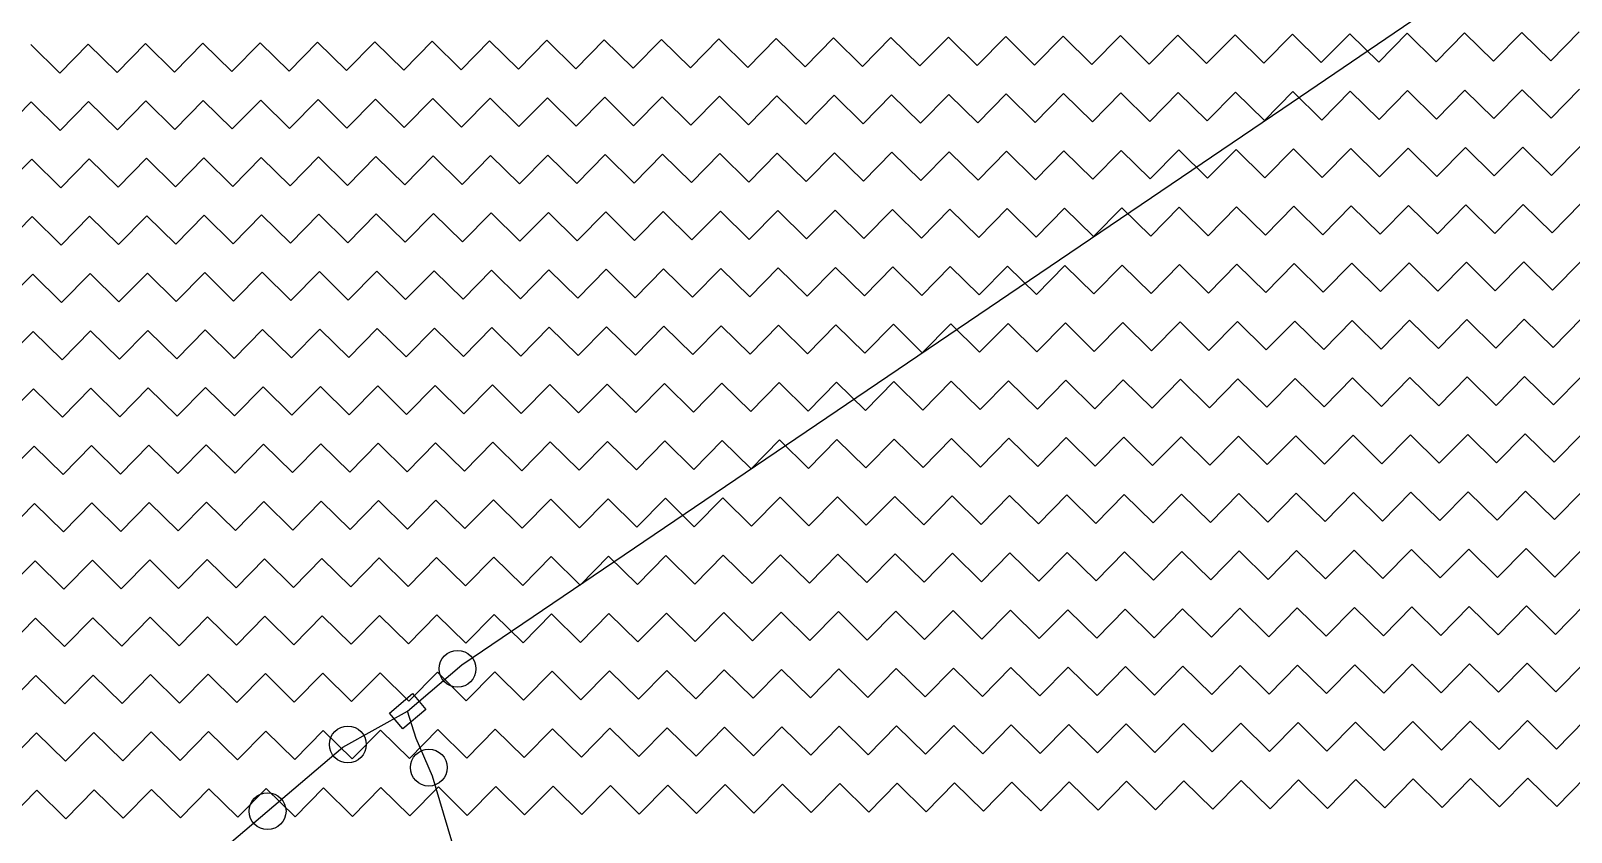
# Model space of a CAD drawing. Header units: metres. Extents: x 342804 to 346854, y 1762918 to 1765966.
# Drawn here: x 345066.6 to 345422, y 1765369.8 to 1765554.7 of the extents above; entities that cross this region are included whole.
import ezdxf

# ---------------------------------------------------------------- set-up
doc = ezdxf.new("R2010")
doc.units = ezdxf.units.M
doc.header["$MEASUREMENT"] = 0
doc.layers.add('POLY_HATCH', color=12, linetype='Continuous')
doc.layers.add('POLY_PARCEL', color=6, linetype='Continuous')

msp = doc.modelspace()

# ---------------------------------------------------------------- linework, layer by layer
msp.add_lwpolyline([(345149.35, 1765397.31), (345154.64, 1765401.81), (345157.75, 1765398.15), (345152.47, 1765393.65)], close=True)
for centre in [(345165.06, 1765407.53), (345139.76, 1765390.07), (345158.43, 1765384.73), (345121.24, 1765374.68)]:
    msp.add_circle(centre, 4.25)
at = {"layer": 'POLY_HATCH', "linetype": 'Continuous'}
for p, q in [((345324.65, 1765547), (345331.21, 1765553.67)), ((345331.21, 1765553.67), (345337.88, 1765547.11)), ((345337.88, 1765547.11), (345344.44, 1765553.78)), ((345344.44, 1765553.78), (345351.11, 1765547.22)), ((345351.11, 1765547.22), (345357.67, 1765553.89)), ((345357.67, 1765553.89), (345364.34, 1765547.33)), ((345364.34, 1765547.33), (345370.9, 1765553.99)), ((345370.9, 1765553.99), (345377.57, 1765547.43)), ((345377.57, 1765547.43), (345384.13, 1765554.1)), ((345384.13, 1765554.1), (345390.8, 1765547.54)), ((345390.8, 1765547.54), (345397.36, 1765554.21)), ((345397.36, 1765554.21), (345404.03, 1765547.65)), ((345404.03, 1765547.65), (345410.59, 1765554.32)), ((345410.59, 1765554.32), (345417.26, 1765547.76)), ((345417.26, 1765547.76), (345423.82, 1765554.43)), ((345066.61, 1765551.5), (345073.28, 1765544.94)), ((345073.28, 1765544.94), (345079.84, 1765551.61)), ((345079.84, 1765551.61), (345086.51, 1765545.05)), ((345086.51, 1765545.05), (345093.07, 1765551.72)), ((345093.07, 1765551.72), (345099.74, 1765545.15)), ((345099.74, 1765545.15), (345106.3, 1765551.82)), ((345106.3, 1765551.82), (345112.97, 1765545.26)), ((345112.97, 1765545.26), (345119.53, 1765551.93)), ((345119.53, 1765551.93), (345126.2, 1765545.37)), ((345126.2, 1765545.37), (345132.76, 1765552.04)), ((345132.76, 1765552.04), (345139.43, 1765545.48)), ((345139.43, 1765545.48), (345145.99, 1765552.15)), ((345145.99, 1765552.15), (345152.66, 1765545.59)), ((345152.66, 1765545.59), (345159.22, 1765552.26)), ((345159.22, 1765552.26), (345165.89, 1765545.7)), ((345165.89, 1765545.7), (345172.45, 1765552.37)), ((345172.45, 1765552.37), (345179.12, 1765545.81)), ((345179.12, 1765545.81), (345185.68, 1765552.48)), ((345185.68, 1765552.48), (345192.35, 1765545.91)), ((345192.35, 1765545.91), (345198.91, 1765552.58)), ((345198.91, 1765552.58), (345205.58, 1765546.02)), ((345205.58, 1765546.02), (345212.14, 1765552.69)), ((345212.14, 1765552.69), (345218.81, 1765546.13)), ((345218.81, 1765546.13), (345225.37, 1765552.8)), ((345225.37, 1765552.8), (345232.04, 1765546.24)), ((345232.04, 1765546.24), (345238.6, 1765552.91)), ((345238.6, 1765552.91), (345245.27, 1765546.35)), ((345245.27, 1765546.35), (345251.83, 1765553.02)), ((345251.83, 1765553.02), (345258.5, 1765546.46)), ((345258.5, 1765546.46), (345265.06, 1765553.13)), ((345265.06, 1765553.13), (345271.73, 1765546.57)), ((345271.73, 1765546.57), (345278.29, 1765553.23)), ((345278.29, 1765553.23), (345284.96, 1765546.67)), ((345284.96, 1765546.67), (345291.52, 1765553.34)), ((345291.52, 1765553.34), (345298.19, 1765546.78)), ((345298.19, 1765546.78), (345304.75, 1765553.45)), ((345304.75, 1765553.45), (345311.42, 1765546.89)), ((345311.42, 1765546.89), (345317.98, 1765553.56)), ((345317.98, 1765553.56), (345324.65, 1765547)), ((345192.46, 1765532.68), (345199.02, 1765539.35)), ((345199.02, 1765539.35), (345205.69, 1765532.79)), ((345205.69, 1765532.79), (345212.25, 1765539.46)), ((345212.25, 1765539.46), (345218.92, 1765532.9)), ((345218.92, 1765532.9), (345225.48, 1765539.57)), ((345225.48, 1765539.57), (345232.15, 1765533.01)), ((345232.15, 1765533.01), (345238.71, 1765539.68)), ((345238.71, 1765539.68), (345245.38, 1765533.12)), ((345245.38, 1765533.12), (345251.94, 1765539.79)), ((345251.94, 1765539.79), (345258.61, 1765533.23)), ((345258.61, 1765533.23), (345265.17, 1765539.9)), ((345265.17, 1765539.9), (345271.84, 1765533.34)), ((345271.84, 1765533.34), (345278.4, 1765540)), ((345278.4, 1765540), (345285.07, 1765533.44)), ((345285.07, 1765533.44), (345291.63, 1765540.11)), ((345291.63, 1765540.11), (345298.3, 1765533.55)), ((345298.3, 1765533.55), (345304.86, 1765540.22)), ((345304.86, 1765540.22), (345311.53, 1765533.66)), ((345311.53, 1765533.66), (345318.09, 1765540.33)), ((345318.09, 1765540.33), (345324.76, 1765533.77)), ((345324.76, 1765533.77), (345331.32, 1765540.44)), ((345331.32, 1765540.44), (345337.99, 1765533.88)), ((345337.99, 1765533.88), (345344.55, 1765540.55)), ((345344.55, 1765540.55), (345351.22, 1765533.99)), ((345351.22, 1765533.99), (345357.78, 1765540.66)), ((345357.78, 1765540.66), (345364.45, 1765534.1)), ((345364.45, 1765534.1), (345371.01, 1765540.76)), ((345371.01, 1765540.76), (345377.68, 1765534.2)), ((345377.68, 1765534.2), (345384.24, 1765540.87)), ((345384.24, 1765540.87), (345390.91, 1765534.31)), ((345390.91, 1765534.31), (345397.47, 1765540.98)), ((345397.47, 1765540.98), (345404.14, 1765534.42)), ((345404.14, 1765534.42), (345410.7, 1765541.09)), ((345410.7, 1765541.09), (345417.37, 1765534.53)), ((345417.37, 1765534.53), (345423.93, 1765541.2)), ((345060.16, 1765531.6), (345066.72, 1765538.27)), ((345066.72, 1765538.27), (345073.39, 1765531.71)), ((345073.39, 1765531.71), (345079.95, 1765538.38)), ((345079.95, 1765538.38), (345086.62, 1765531.82)), ((345086.62, 1765531.82), (345093.18, 1765538.49)), ((345093.18, 1765538.49), (345099.85, 1765531.92)), ((345099.85, 1765531.92), (345106.41, 1765538.59)), ((345106.41, 1765538.59), (345113.08, 1765532.03)), ((345113.08, 1765532.03), (345119.64, 1765538.7)), ((345119.64, 1765538.7), (345126.31, 1765532.14)), ((345126.31, 1765532.14), (345132.87, 1765538.81)), ((345132.87, 1765538.81), (345139.54, 1765532.25)), ((345139.54, 1765532.25), (345146.1, 1765538.92)), ((345146.1, 1765538.92), (345152.77, 1765532.36)), ((345152.77, 1765532.36), (345159.33, 1765539.03)), ((345159.33, 1765539.03), (345166, 1765532.47)), ((345166, 1765532.47), (345172.56, 1765539.14)), ((345172.56, 1765539.14), (345179.23, 1765532.58)), ((345179.23, 1765532.58), (345185.79, 1765539.25)), ((345185.79, 1765539.25), (345192.46, 1765532.68)), ((345073.5, 1765518.48), (345080.06, 1765525.15)), ((345080.06, 1765525.15), (345086.73, 1765518.59)), ((345086.73, 1765518.59), (345093.29, 1765525.26)), ((345093.29, 1765525.26), (345099.96, 1765518.69)), ((345099.96, 1765518.69), (345106.52, 1765525.36)), ((345106.52, 1765525.36), (345113.19, 1765518.8)), ((345113.19, 1765518.8), (345119.75, 1765525.47)), ((345119.75, 1765525.47), (345126.42, 1765518.91)), ((345126.42, 1765518.91), (345132.98, 1765525.58)), ((345132.98, 1765525.58), (345139.65, 1765519.02)), ((345139.65, 1765519.02), (345146.21, 1765525.69)), ((345146.21, 1765525.69), (345152.88, 1765519.13)), ((345152.88, 1765519.13), (345159.44, 1765525.8)), ((345159.44, 1765525.8), (345166.11, 1765519.24)), ((345166.11, 1765519.24), (345172.67, 1765525.91)), ((345172.67, 1765525.91), (345179.34, 1765519.35)), ((345179.34, 1765519.35), (345185.9, 1765526.01)), ((345185.9, 1765526.01), (345192.57, 1765519.45)), ((345192.57, 1765519.45), (345199.13, 1765526.12)), ((345199.13, 1765526.12), (345205.8, 1765519.56)), ((345205.8, 1765519.56), (345212.36, 1765526.23)), ((345212.36, 1765526.23), (345219.03, 1765519.67)), ((345219.03, 1765519.67), (345225.59, 1765526.34)), ((345225.59, 1765526.34), (345232.26, 1765519.78)), ((345232.26, 1765519.78), (345238.82, 1765526.45)), ((345238.82, 1765526.45), (345245.49, 1765519.89)), ((345245.49, 1765519.89), (345252.05, 1765526.56)), ((345252.05, 1765526.56), (345258.72, 1765520)), ((345258.72, 1765520), (345265.28, 1765526.67)), ((345265.28, 1765526.67), (345271.95, 1765520.11)), ((345271.95, 1765520.11), (345278.51, 1765526.77)), ((345278.51, 1765526.77), (345285.18, 1765520.21)), ((345285.18, 1765520.21), (345291.74, 1765526.88)), ((345291.74, 1765526.88), (345298.41, 1765520.32)), ((345298.41, 1765520.32), (345304.97, 1765526.99)), ((345304.97, 1765526.99), (345311.64, 1765520.43)), ((345311.64, 1765520.43), (345318.2, 1765527.1)), ((345318.2, 1765527.1), (345324.87, 1765520.54)), ((345324.87, 1765520.54), (345331.43, 1765527.21)), ((345331.43, 1765527.21), (345338.1, 1765520.65)), ((345338.1, 1765520.65), (345344.66, 1765527.32)), ((345344.66, 1765527.32), (345351.33, 1765520.76)), ((345351.33, 1765520.76), (345357.89, 1765527.43)), ((345357.89, 1765527.43), (345364.56, 1765520.87)), ((345364.56, 1765520.87), (345371.12, 1765527.53)), ((345371.12, 1765527.53), (345377.79, 1765520.97)), ((345377.79, 1765520.97), (345384.35, 1765527.64)), ((345384.35, 1765527.64), (345391.02, 1765521.08)), ((345391.02, 1765521.08), (345397.58, 1765527.75)), ((345397.58, 1765527.75), (345404.25, 1765521.19)), ((345404.25, 1765521.19), (345410.81, 1765527.86)), ((345410.81, 1765527.86), (345417.48, 1765521.3)), ((345417.48, 1765521.3), (345424.04, 1765527.97)), ((345060.27, 1765518.37), (345066.83, 1765525.04)), ((345066.83, 1765525.04), (345073.5, 1765518.48)), ((345391.13, 1765507.85), (345397.69, 1765514.52)), ((345397.69, 1765514.52), (345404.36, 1765507.96)), ((345404.36, 1765507.96), (345410.92, 1765514.63)), ((345410.92, 1765514.63), (345417.59, 1765508.07)), ((345417.59, 1765508.07), (345424.15, 1765514.74)), ((345060.38, 1765505.14), (345066.94, 1765511.81)), ((345066.94, 1765511.81), (345073.61, 1765505.25)), ((345073.61, 1765505.25), (345080.17, 1765511.92)), ((345080.17, 1765511.92), (345086.84, 1765505.36)), ((345086.84, 1765505.36), (345093.4, 1765512.03)), ((345093.4, 1765512.03), (345100.07, 1765505.46)), ((345100.07, 1765505.46), (345106.63, 1765512.13)), ((345106.63, 1765512.13), (345113.3, 1765505.57)), ((345113.3, 1765505.57), (345119.86, 1765512.24)), ((345119.86, 1765512.24), (345126.53, 1765505.68)), ((345126.53, 1765505.68), (345133.09, 1765512.35)), ((345133.09, 1765512.35), (345139.76, 1765505.79)), ((345139.76, 1765505.79), (345146.32, 1765512.46)), ((345146.32, 1765512.46), (345152.99, 1765505.9)), ((345152.99, 1765505.9), (345159.55, 1765512.57)), ((345159.55, 1765512.57), (345166.22, 1765506.01)), ((345166.22, 1765506.01), (345172.78, 1765512.68)), ((345172.78, 1765512.68), (345179.45, 1765506.12)), ((345179.45, 1765506.12), (345186.01, 1765512.78)), ((345186.01, 1765512.78), (345192.68, 1765506.22)), ((345192.68, 1765506.22), (345199.24, 1765512.89)), ((345199.24, 1765512.89), (345205.91, 1765506.33)), ((345205.91, 1765506.33), (345212.47, 1765513)), ((345212.47, 1765513), (345219.14, 1765506.44)), ((345219.14, 1765506.44), (345225.7, 1765513.11)), ((345225.7, 1765513.11), (345232.37, 1765506.55)), ((345232.37, 1765506.55), (345238.93, 1765513.22)), ((345238.93, 1765513.22), (345245.6, 1765506.66)), ((345245.6, 1765506.66), (345252.16, 1765513.33)), ((345252.16, 1765513.33), (345258.83, 1765506.77)), ((345258.83, 1765506.77), (345265.39, 1765513.44)), ((345265.39, 1765513.44), (345272.06, 1765506.88)), ((345272.06, 1765506.88), (345278.62, 1765513.54)), ((345278.62, 1765513.54), (345285.29, 1765506.98)), ((345285.29, 1765506.98), (345291.85, 1765513.65)), ((345291.85, 1765513.65), (345298.52, 1765507.09)), ((345298.52, 1765507.09), (345305.08, 1765513.76)), ((345305.08, 1765513.76), (345311.75, 1765507.2)), ((345311.75, 1765507.2), (345318.31, 1765513.87)), ((345318.31, 1765513.87), (345324.98, 1765507.31)), ((345324.98, 1765507.31), (345331.54, 1765513.98)), ((345331.54, 1765513.98), (345338.21, 1765507.42)), ((345338.21, 1765507.42), (345344.77, 1765514.09)), ((345344.77, 1765514.09), (345351.44, 1765507.53)), ((345351.44, 1765507.53), (345358, 1765514.2)), ((345358, 1765514.2), (345364.67, 1765507.64)), ((345364.67, 1765507.64), (345371.23, 1765514.3)), ((345371.23, 1765514.3), (345377.9, 1765507.74)), ((345377.9, 1765507.74), (345384.46, 1765514.41)), ((345384.46, 1765514.41), (345391.13, 1765507.85)), ((345272.16, 1765493.65), (345278.73, 1765500.31)), ((345278.73, 1765500.31), (345285.39, 1765493.75)), ((345285.39, 1765493.75), (345291.96, 1765500.42)), ((345291.96, 1765500.42), (345298.63, 1765493.86)), ((345298.63, 1765493.86), (345305.19, 1765500.53)), ((345305.19, 1765500.53), (345311.86, 1765493.97)), ((345311.86, 1765493.97), (345318.42, 1765500.64)), ((345318.42, 1765500.64), (345325.09, 1765494.08)), ((345325.09, 1765494.08), (345331.65, 1765500.75)), ((345331.65, 1765500.75), (345338.32, 1765494.19)), ((345338.32, 1765494.19), (345344.88, 1765500.86)), ((345344.88, 1765500.86), (345351.55, 1765494.3)), ((345351.55, 1765494.3), (345358.11, 1765500.97)), ((345358.11, 1765500.97), (345364.78, 1765494.41)), ((345364.78, 1765494.41), (345371.34, 1765501.07)), ((345371.34, 1765501.07), (345378.01, 1765494.51)), ((345378.01, 1765494.51), (345384.57, 1765501.18)), ((345384.57, 1765501.18), (345391.24, 1765494.62)), ((345391.24, 1765494.62), (345397.8, 1765501.29)), ((345397.8, 1765501.29), (345404.47, 1765494.73)), ((345404.47, 1765494.73), (345411.03, 1765501.4)), ((345411.03, 1765501.4), (345417.7, 1765494.84)), ((345417.7, 1765494.84), (345424.26, 1765501.51)), ((345060.48, 1765491.91), (345067.04, 1765498.58)), ((345067.04, 1765498.58), (345073.71, 1765492.02)), ((345073.71, 1765492.02), (345080.27, 1765498.69)), ((345080.27, 1765498.69), (345086.94, 1765492.13)), ((345086.94, 1765492.13), (345093.5, 1765498.8)), ((345093.5, 1765498.8), (345100.17, 1765492.23)), ((345100.17, 1765492.23), (345106.73, 1765498.9)), ((345106.73, 1765498.9), (345113.4, 1765492.34)), ((345113.4, 1765492.34), (345119.96, 1765499.01)), ((345119.96, 1765499.01), (345126.63, 1765492.45)), ((345126.63, 1765492.45), (345133.19, 1765499.12)), ((345133.19, 1765499.12), (345139.86, 1765492.56)), ((345139.86, 1765492.56), (345146.42, 1765499.23)), ((345146.42, 1765499.23), (345153.09, 1765492.67)), ((345153.09, 1765492.67), (345159.66, 1765499.34)), ((345159.66, 1765499.34), (345166.32, 1765492.78)), ((345166.32, 1765492.78), (345172.89, 1765499.45)), ((345172.89, 1765499.45), (345179.55, 1765492.89)), ((345179.55, 1765492.89), (345186.12, 1765499.55)), ((345186.12, 1765499.55), (345192.78, 1765492.99)), ((345192.78, 1765492.99), (345199.35, 1765499.66)), ((345199.35, 1765499.66), (345206.01, 1765493.1)), ((345206.01, 1765493.1), (345212.58, 1765499.77)), ((345212.58, 1765499.77), (345219.24, 1765493.21)), ((345219.24, 1765493.21), (345225.81, 1765499.88)), ((345225.81, 1765499.88), (345232.47, 1765493.32)), ((345232.47, 1765493.32), (345239.04, 1765499.99)), ((345239.04, 1765499.99), (345245.7, 1765493.43)), ((345245.7, 1765493.43), (345252.27, 1765500.1)), ((345252.27, 1765500.1), (345258.93, 1765493.54)), ((345258.93, 1765493.54), (345265.5, 1765500.21)), ((345265.5, 1765500.21), (345272.16, 1765493.65)), ((345153.2, 1765479.44), (345159.76, 1765486.11)), ((345159.76, 1765486.11), (345166.43, 1765479.55)), ((345166.43, 1765479.55), (345172.99, 1765486.22)), ((345172.99, 1765486.22), (345179.66, 1765479.66)), ((345179.66, 1765479.66), (345186.22, 1765486.32)), ((345186.22, 1765486.32), (345192.89, 1765479.76)), ((345192.89, 1765479.76), (345199.45, 1765486.43)), ((345199.45, 1765486.43), (345206.12, 1765479.87)), ((345206.12, 1765479.87), (345212.68, 1765486.54)), ((345212.68, 1765486.54), (345219.35, 1765479.98)), ((345219.35, 1765479.98), (345225.91, 1765486.65)), ((345225.91, 1765486.65), (345232.58, 1765480.09)), ((345232.58, 1765480.09), (345239.14, 1765486.76)), ((345239.14, 1765486.76), (345245.81, 1765480.2)), ((345245.81, 1765480.2), (345252.37, 1765486.87)), ((345252.37, 1765486.87), (345259.04, 1765480.31)), ((345259.04, 1765480.31), (345265.6, 1765486.98)), ((345265.6, 1765486.98), (345272.27, 1765480.42)), ((345272.27, 1765480.42), (345278.83, 1765487.08)), ((345278.83, 1765487.08), (345285.5, 1765480.52)), ((345285.5, 1765480.52), (345292.06, 1765487.19)), ((345292.06, 1765487.19), (345298.73, 1765480.63)), ((345298.73, 1765480.63), (345305.29, 1765487.3)), ((345305.29, 1765487.3), (345311.96, 1765480.74)), ((345311.96, 1765480.74), (345318.52, 1765487.41)), ((345318.52, 1765487.41), (345325.19, 1765480.85)), ((345325.19, 1765480.85), (345331.75, 1765487.52)), ((345331.75, 1765487.52), (345338.42, 1765480.96)), ((345338.42, 1765480.96), (345344.98, 1765487.63)), ((345344.98, 1765487.63), (345351.65, 1765481.07)), ((345351.65, 1765481.07), (345358.21, 1765487.74)), ((345358.21, 1765487.74), (345364.88, 1765481.17)), ((345364.88, 1765481.17), (345371.44, 1765487.84)), ((345371.44, 1765487.84), (345378.11, 1765481.28)), ((345378.11, 1765481.28), (345384.67, 1765487.95)), ((345384.67, 1765487.95), (345391.34, 1765481.39)), ((345391.34, 1765481.39), (345397.9, 1765488.06)), ((345397.9, 1765488.06), (345404.57, 1765481.5)), ((345404.57, 1765481.5), (345411.13, 1765488.17)), ((345411.13, 1765488.17), (345417.8, 1765481.61)), ((345417.8, 1765481.61), (345424.36, 1765488.28)), ((345060.59, 1765478.68), (345067.15, 1765485.35)), ((345067.15, 1765485.35), (345073.82, 1765478.79)), ((345073.82, 1765478.79), (345080.38, 1765485.46)), ((345080.38, 1765485.46), (345087.05, 1765478.9)), ((345087.05, 1765478.9), (345093.61, 1765485.57)), ((345093.61, 1765485.57), (345100.28, 1765479)), ((345100.28, 1765479), (345106.84, 1765485.67)), ((345106.84, 1765485.67), (345113.51, 1765479.11)), ((345113.51, 1765479.11), (345120.07, 1765485.78)), ((345120.07, 1765485.78), (345126.74, 1765479.22)), ((345126.74, 1765479.22), (345133.3, 1765485.89)), ((345133.3, 1765485.89), (345139.97, 1765479.33)), ((345139.97, 1765479.33), (345146.53, 1765486)), ((345146.53, 1765486), (345153.2, 1765479.44)), ((345060.7, 1765465.45), (345067.26, 1765472.12)), ((345067.26, 1765472.12), (345073.93, 1765465.56)), ((345073.93, 1765465.56), (345080.49, 1765472.23)), ((345080.49, 1765472.23), (345087.16, 1765465.67)), ((345087.16, 1765465.67), (345093.72, 1765472.33)), ((345093.72, 1765472.33), (345100.39, 1765465.77)), ((345100.39, 1765465.77), (345106.95, 1765472.44)), ((345106.95, 1765472.44), (345113.62, 1765465.88)), ((345113.62, 1765465.88), (345120.18, 1765472.55)), ((345120.18, 1765472.55), (345126.85, 1765465.99)), ((345126.85, 1765465.99), (345133.41, 1765472.66)), ((345133.41, 1765472.66), (345140.08, 1765466.1)), ((345140.08, 1765466.1), (345146.64, 1765472.77)), ((345146.64, 1765472.77), (345153.31, 1765466.21)), ((345153.31, 1765466.21), (345159.87, 1765472.88)), ((345159.87, 1765472.88), (345166.54, 1765466.32)), ((345166.54, 1765466.32), (345173.1, 1765472.99)), ((345173.1, 1765472.99), (345179.77, 1765466.43)), ((345179.77, 1765466.43), (345186.33, 1765473.09)), ((345186.33, 1765473.09), (345193, 1765466.53)), ((345193, 1765466.53), (345199.56, 1765473.2)), ((345199.56, 1765473.2), (345206.23, 1765466.64)), ((345206.23, 1765466.64), (345212.79, 1765473.31)), ((345212.79, 1765473.31), (345219.46, 1765466.75)), ((345219.46, 1765466.75), (345226.02, 1765473.42)), ((345226.02, 1765473.42), (345232.69, 1765466.86)), ((345232.69, 1765466.86), (345239.25, 1765473.53)), ((345239.25, 1765473.53), (345245.92, 1765466.97)), ((345245.92, 1765466.97), (345252.48, 1765473.64)), ((345252.48, 1765473.64), (345259.15, 1765467.08)), ((345259.15, 1765467.08), (345265.71, 1765473.75)), ((345265.71, 1765473.75), (345272.38, 1765467.19)), ((345272.38, 1765467.19), (345278.94, 1765473.85)), ((345278.94, 1765473.85), (345285.61, 1765467.29)), ((345285.61, 1765467.29), (345292.17, 1765473.96)), ((345292.17, 1765473.96), (345298.84, 1765467.4)), ((345298.84, 1765467.4), (345305.4, 1765474.07)), ((345305.4, 1765474.07), (345312.07, 1765467.51)), ((345312.07, 1765467.51), (345318.63, 1765474.18)), ((345318.63, 1765474.18), (345325.3, 1765467.62)), ((345325.3, 1765467.62), (345331.86, 1765474.29)), ((345331.86, 1765474.29), (345338.53, 1765467.73)), ((345338.53, 1765467.73), (345345.09, 1765474.4)), ((345345.09, 1765474.4), (345351.76, 1765467.84)), ((345351.76, 1765467.84), (345358.32, 1765474.51)), ((345358.32, 1765474.51), (345364.99, 1765467.94)), ((345364.99, 1765467.94), (345371.55, 1765474.61)), ((345371.55, 1765474.61), (345378.22, 1765468.05)), ((345378.22, 1765468.05), (345384.78, 1765474.72)), ((345384.78, 1765474.72), (345391.45, 1765468.16)), ((345391.45, 1765468.16), (345398.01, 1765474.83)), ((345398.01, 1765474.83), (345404.68, 1765468.27)), ((345404.68, 1765468.27), (345411.24, 1765474.94)), ((345411.24, 1765474.94), (345417.91, 1765468.38)), ((345417.91, 1765468.38), (345424.47, 1765475.05)), ((345338.64, 1765454.5), (345345.2, 1765461.17)), ((345345.2, 1765461.17), (345351.87, 1765454.61)), ((345351.87, 1765454.61), (345358.43, 1765461.28)), ((345358.43, 1765461.28), (345365.1, 1765454.71)), ((345365.1, 1765454.71), (345371.66, 1765461.38)), ((345371.66, 1765461.38), (345378.33, 1765454.82)), ((345378.33, 1765454.82), (345384.89, 1765461.49)), ((345384.89, 1765461.49), (345391.56, 1765454.93)), ((345391.56, 1765454.93), (345398.12, 1765461.6)), ((345398.12, 1765461.6), (345404.79, 1765455.04)), ((345404.79, 1765455.04), (345411.35, 1765461.71)), ((345411.35, 1765461.71), (345418.02, 1765455.15)), ((345418.02, 1765455.15), (345424.58, 1765461.82)), ((345060.81, 1765452.22), (345067.37, 1765458.89)), ((345067.37, 1765458.89), (345074.04, 1765452.33)), ((345074.04, 1765452.33), (345080.6, 1765459)), ((345080.6, 1765459), (345087.27, 1765452.44)), ((345087.27, 1765452.44), (345093.83, 1765459.1)), ((345093.83, 1765459.1), (345100.5, 1765452.54)), ((345100.5, 1765452.54), (345107.06, 1765459.21)), ((345107.06, 1765459.21), (345113.73, 1765452.65)), ((345113.73, 1765452.65), (345120.29, 1765459.32)), ((345120.29, 1765459.32), (345126.96, 1765452.76)), ((345126.96, 1765452.76), (345133.52, 1765459.43)), ((345133.52, 1765459.43), (345140.19, 1765452.87)), ((345140.19, 1765452.87), (345146.75, 1765459.54)), ((345146.75, 1765459.54), (345153.42, 1765452.98)), ((345153.42, 1765452.98), (345159.98, 1765459.65)), ((345159.98, 1765459.65), (345166.65, 1765453.09)), ((345166.65, 1765453.09), (345173.21, 1765459.76)), ((345173.21, 1765459.76), (345179.88, 1765453.2)), ((345179.88, 1765453.2), (345186.44, 1765459.86)), ((345186.44, 1765459.86), (345193.11, 1765453.3)), ((345193.11, 1765453.3), (345199.67, 1765459.97)), ((345199.67, 1765459.97), (345206.34, 1765453.41)), ((345206.34, 1765453.41), (345212.9, 1765460.08)), ((345212.9, 1765460.08), (345219.57, 1765453.52)), ((345219.57, 1765453.52), (345226.13, 1765460.19)), ((345226.13, 1765460.19), (345232.8, 1765453.63)), ((345232.8, 1765453.63), (345239.36, 1765460.3)), ((345239.36, 1765460.3), (345246.03, 1765453.74)), ((345246.03, 1765453.74), (345252.59, 1765460.41)), ((345252.59, 1765460.41), (345259.26, 1765453.85)), ((345259.26, 1765453.85), (345265.82, 1765460.52)), ((345265.82, 1765460.52), (345272.49, 1765453.96)), ((345272.49, 1765453.96), (345279.05, 1765460.62)), ((345279.05, 1765460.62), (345285.72, 1765454.06)), ((345285.72, 1765454.06), (345292.28, 1765460.73)), ((345292.28, 1765460.73), (345298.95, 1765454.17)), ((345298.95, 1765454.17), (345305.51, 1765460.84)), ((345305.51, 1765460.84), (345312.18, 1765454.28)), ((345312.18, 1765454.28), (345318.74, 1765460.95)), ((345318.74, 1765460.95), (345325.41, 1765454.39)), ((345325.41, 1765454.39), (345331.97, 1765461.06)), ((345331.97, 1765461.06), (345338.64, 1765454.5)), ((345219.68, 1765440.29), (345226.24, 1765446.96)), ((345226.24, 1765446.96), (345232.91, 1765440.4)), ((345232.91, 1765440.4), (345239.47, 1765447.07)), ((345239.47, 1765447.07), (345246.14, 1765440.51)), ((345246.14, 1765440.51), (345252.7, 1765447.18)), ((345252.7, 1765447.18), (345259.37, 1765440.62)), ((345259.37, 1765440.62), (345265.93, 1765447.29)), ((345265.93, 1765447.29), (345272.6, 1765440.73)), ((345272.6, 1765440.73), (345279.16, 1765447.39)), ((345279.16, 1765447.39), (345285.83, 1765440.83)), ((345285.83, 1765440.83), (345292.39, 1765447.5)), ((345292.39, 1765447.5), (345299.06, 1765440.94)), ((345299.06, 1765440.94), (345305.62, 1765447.61)), ((345305.62, 1765447.61), (345312.29, 1765441.05)), ((345312.29, 1765441.05), (345318.85, 1765447.72)), ((345318.85, 1765447.72), (345325.52, 1765441.16)), ((345325.52, 1765441.16), (345332.08, 1765447.83)), ((345332.08, 1765447.83), (345338.75, 1765441.27)), ((345338.75, 1765441.27), (345345.31, 1765447.94)), ((345345.31, 1765447.94), (345351.98, 1765441.38)), ((345351.98, 1765441.38), (345358.54, 1765448.05)), ((345358.54, 1765448.05), (345365.21, 1765441.48)), ((345365.21, 1765441.48), (345371.77, 1765448.15)), ((345371.77, 1765448.15), (345378.44, 1765441.59)), ((345378.44, 1765441.59), (345385, 1765448.26)), ((345385, 1765448.26), (345391.67, 1765441.7)), ((345391.67, 1765441.7), (345398.23, 1765448.37)), ((345398.23, 1765448.37), (345404.9, 1765441.81)), ((345404.9, 1765441.81), (345411.46, 1765448.48)), ((345411.46, 1765448.48), (345418.13, 1765441.92)), ((345418.13, 1765441.92), (345424.69, 1765448.59)), ((345060.92, 1765438.99), (345067.48, 1765445.66)), ((345067.48, 1765445.66), (345074.15, 1765439.1)), ((345074.15, 1765439.1), (345080.71, 1765445.77)), ((345080.71, 1765445.77), (345087.38, 1765439.21)), ((345087.38, 1765439.21), (345093.94, 1765445.87)), ((345093.94, 1765445.87), (345100.61, 1765439.31)), ((345100.61, 1765439.31), (345107.17, 1765445.98)), ((345107.17, 1765445.98), (345113.84, 1765439.42)), ((345113.84, 1765439.42), (345120.4, 1765446.09)), ((345120.4, 1765446.09), (345127.07, 1765439.53)), ((345127.07, 1765439.53), (345133.63, 1765446.2)), ((345133.63, 1765446.2), (345140.3, 1765439.64)), ((345140.3, 1765439.64), (345146.86, 1765446.31)), ((345146.86, 1765446.31), (345153.53, 1765439.75)), ((345153.53, 1765439.75), (345160.09, 1765446.42)), ((345160.09, 1765446.42), (345166.76, 1765439.86)), ((345166.76, 1765439.86), (345173.32, 1765446.53)), ((345173.32, 1765446.53), (345179.99, 1765439.97)), ((345179.99, 1765439.97), (345186.55, 1765446.63)), ((345186.55, 1765446.63), (345193.22, 1765440.07)), ((345193.22, 1765440.07), (345199.78, 1765446.74)), ((345199.78, 1765446.74), (345206.45, 1765440.18)), ((345206.45, 1765440.18), (345213.01, 1765446.85)), ((345213.01, 1765446.85), (345219.68, 1765440.29)), ((345100.72, 1765426.08), (345107.28, 1765432.75)), ((345107.28, 1765432.75), (345113.95, 1765426.19)), ((345113.95, 1765426.19), (345120.51, 1765432.86)), ((345120.51, 1765432.86), (345127.18, 1765426.3)), ((345127.18, 1765426.3), (345133.74, 1765432.97)), ((345133.74, 1765432.97), (345140.41, 1765426.41)), ((345140.41, 1765426.41), (345146.97, 1765433.08)), ((345146.97, 1765433.08), (345153.64, 1765426.52)), ((345153.64, 1765426.52), (345160.2, 1765433.19)), ((345160.2, 1765433.19), (345166.87, 1765426.63)), ((345166.87, 1765426.63), (345173.43, 1765433.3)), ((345173.43, 1765433.3), (345180.1, 1765426.74)), ((345180.1, 1765426.74), (345186.66, 1765433.4)), ((345186.66, 1765433.4), (345193.33, 1765426.84)), ((345193.33, 1765426.84), (345199.89, 1765433.51)), ((345199.89, 1765433.51), (345206.56, 1765426.95)), ((345206.56, 1765426.95), (345213.12, 1765433.62)), ((345213.12, 1765433.62), (345219.79, 1765427.06)), ((345219.79, 1765427.06), (345226.35, 1765433.73)), ((345226.35, 1765433.73), (345233.02, 1765427.17)), ((345233.02, 1765427.17), (345239.58, 1765433.84)), ((345239.58, 1765433.84), (345246.25, 1765427.28)), ((345246.25, 1765427.28), (345252.81, 1765433.95)), ((345252.81, 1765433.95), (345259.48, 1765427.39)), ((345259.48, 1765427.39), (345266.04, 1765434.06)), ((345266.04, 1765434.06), (345272.71, 1765427.49)), ((345272.71, 1765427.49), (345279.27, 1765434.16)), ((345279.27, 1765434.16), (345285.94, 1765427.6)), ((345285.94, 1765427.6), (345292.5, 1765434.27)), ((345292.5, 1765434.27), (345299.17, 1765427.71)), ((345299.17, 1765427.71), (345305.73, 1765434.38)), ((345305.73, 1765434.38), (345312.4, 1765427.82)), ((345312.4, 1765427.82), (345318.96, 1765434.49)), ((345318.96, 1765434.49), (345325.63, 1765427.93)), ((345325.63, 1765427.93), (345332.19, 1765434.6)), ((345332.19, 1765434.6), (345338.86, 1765428.04)), ((345338.86, 1765428.04), (345345.42, 1765434.71)), ((345345.42, 1765434.71), (345352.09, 1765428.15)), ((345352.09, 1765428.15), (345358.65, 1765434.82)), ((345358.65, 1765434.82), (345365.32, 1765428.25)), ((345365.32, 1765428.25), (345371.88, 1765434.92)), ((345371.88, 1765434.92), (345378.55, 1765428.36)), ((345378.55, 1765428.36), (345385.11, 1765435.03)), ((345385.11, 1765435.03), (345391.78, 1765428.47)), ((345391.78, 1765428.47), (345398.34, 1765435.14)), ((345398.34, 1765435.14), (345405.01, 1765428.58)), ((345405.01, 1765428.58), (345411.57, 1765435.25)), ((345411.57, 1765435.25), (345418.24, 1765428.69)), ((345418.24, 1765428.69), (345424.8, 1765435.36)), ((345061.03, 1765425.76), (345067.59, 1765432.43)), ((345067.59, 1765432.43), (345074.26, 1765425.87)), ((345074.26, 1765425.87), (345080.82, 1765432.54)), ((345080.82, 1765432.54), (345087.49, 1765425.98)), ((345087.49, 1765425.98), (345094.05, 1765432.64)), ((345094.05, 1765432.64), (345100.72, 1765426.08)), ((345418.35, 1765415.46), (345424.91, 1765422.13)), ((345061.13, 1765412.53), (345067.7, 1765419.2)), ((345067.7, 1765419.2), (345074.37, 1765412.64)), ((345074.37, 1765412.64), (345080.93, 1765419.31)), ((345080.93, 1765419.31), (345087.6, 1765412.75)), ((345087.6, 1765412.75), (345094.16, 1765419.41)), ((345094.16, 1765419.41), (345100.83, 1765412.85)), ((345100.83, 1765412.85), (345107.39, 1765419.52)), ((345107.39, 1765419.52), (345114.06, 1765412.96)), ((345114.06, 1765412.96), (345120.62, 1765419.63)), ((345120.62, 1765419.63), (345127.29, 1765413.07)), ((345127.29, 1765413.07), (345133.85, 1765419.74)), ((345133.85, 1765419.74), (345140.52, 1765413.18)), ((345140.52, 1765413.18), (345147.08, 1765419.85)), ((345147.08, 1765419.85), (345153.75, 1765413.29)), ((345153.75, 1765413.29), (345160.31, 1765419.96)), ((345160.31, 1765419.96), (345166.98, 1765413.4)), ((345166.98, 1765413.4), (345173.54, 1765420.07)), ((345173.54, 1765420.07), (345180.21, 1765413.51)), ((345180.21, 1765413.51), (345186.77, 1765420.17)), ((345186.77, 1765420.17), (345193.44, 1765413.61)), ((345193.44, 1765413.61), (345200, 1765420.28)), ((345200, 1765420.28), (345206.67, 1765413.72)), ((345206.67, 1765413.72), (345213.23, 1765420.39)), ((345213.23, 1765420.39), (345219.9, 1765413.83)), ((345219.9, 1765413.83), (345226.46, 1765420.5)), ((345226.46, 1765420.5), (345233.13, 1765413.94)), ((345233.13, 1765413.94), (345239.69, 1765420.61)), ((345239.69, 1765420.61), (345246.36, 1765414.05)), ((345246.36, 1765414.05), (345252.92, 1765420.72)), ((345252.92, 1765420.72), (345259.59, 1765414.16)), ((345259.59, 1765414.16), (345266.15, 1765420.83)), ((345266.15, 1765420.83), (345272.82, 1765414.26)), ((345272.82, 1765414.26), (345279.38, 1765420.93)), ((345279.38, 1765420.93), (345286.05, 1765414.37)), ((345286.05, 1765414.37), (345292.61, 1765421.04)), ((345292.61, 1765421.04), (345299.28, 1765414.48)), ((345299.28, 1765414.48), (345305.84, 1765421.15)), ((345305.84, 1765421.15), (345312.51, 1765414.59)), ((345312.51, 1765414.59), (345319.07, 1765421.26)), ((345319.07, 1765421.26), (345325.74, 1765414.7)), ((345325.74, 1765414.7), (345332.3, 1765421.37)), ((345332.3, 1765421.37), (345338.97, 1765414.81)), ((345338.97, 1765414.81), (345345.53, 1765421.48)), ((345345.53, 1765421.48), (345352.2, 1765414.92)), ((345352.2, 1765414.92), (345358.76, 1765421.59)), ((345358.76, 1765421.59), (345365.43, 1765415.02)), ((345365.43, 1765415.02), (345371.99, 1765421.69)), ((345371.99, 1765421.69), (345378.66, 1765415.13)), ((345378.66, 1765415.13), (345385.22, 1765421.8)), ((345385.22, 1765421.8), (345391.89, 1765415.24)), ((345391.89, 1765415.24), (345398.45, 1765421.91)), ((345398.45, 1765421.91), (345405.12, 1765415.35)), ((345405.12, 1765415.35), (345411.68, 1765422.02)), ((345411.68, 1765422.02), (345418.35, 1765415.46)), ((345299.38, 1765401.25), (345305.95, 1765407.92)), ((345305.95, 1765407.92), (345312.61, 1765401.36)), ((345312.61, 1765401.36), (345319.18, 1765408.03)), ((345319.18, 1765408.03), (345325.84, 1765401.47)), ((345325.84, 1765401.47), (345332.41, 1765408.14)), ((345332.41, 1765408.14), (345339.07, 1765401.58)), ((345339.07, 1765401.58), (345345.64, 1765408.25)), ((345345.64, 1765408.25), (345352.31, 1765401.69)), ((345352.31, 1765401.69), (345358.87, 1765408.36)), ((345358.87, 1765408.36), (345365.54, 1765401.79)), ((345365.54, 1765401.79), (345372.1, 1765408.46)), ((345372.1, 1765408.46), (345378.77, 1765401.9)), ((345378.77, 1765401.9), (345385.33, 1765408.57)), ((345385.33, 1765408.57), (345392, 1765402.01)), ((345392, 1765402.01), (345398.56, 1765408.68)), ((345398.56, 1765408.68), (345405.23, 1765402.12)), ((345405.23, 1765402.12), (345411.79, 1765408.79)), ((345411.79, 1765408.79), (345418.46, 1765402.23)), ((345418.46, 1765402.23), (345425.02, 1765408.9)), ((345061.24, 1765399.3), (345067.8, 1765405.97)), ((345067.8, 1765405.97), (345074.47, 1765399.41)), ((345074.47, 1765399.41), (345081.03, 1765406.08)), ((345081.03, 1765406.08), (345087.7, 1765399.52)), ((345087.7, 1765399.52), (345094.26, 1765406.18)), ((345094.26, 1765406.18), (345100.93, 1765399.62)), ((345100.93, 1765399.62), (345107.49, 1765406.29)), ((345107.49, 1765406.29), (345114.16, 1765399.73)), ((345114.16, 1765399.73), (345120.72, 1765406.4)), ((345120.72, 1765406.4), (345127.39, 1765399.84)), ((345127.39, 1765399.84), (345133.95, 1765406.51)), ((345133.95, 1765406.51), (345140.62, 1765399.95)), ((345140.62, 1765399.95), (345147.18, 1765406.62)), ((345147.18, 1765406.62), (345153.85, 1765400.06)), ((345153.85, 1765400.06), (345160.41, 1765406.73)), ((345160.41, 1765406.73), (345167.08, 1765400.17)), ((345167.08, 1765400.17), (345173.64, 1765406.84)), ((345173.64, 1765406.84), (345180.31, 1765400.28)), ((345180.31, 1765400.28), (345186.87, 1765406.94)), ((345186.87, 1765406.94), (345193.54, 1765400.38)), ((345193.54, 1765400.38), (345200.1, 1765407.05)), ((345200.1, 1765407.05), (345206.77, 1765400.49)), ((345206.77, 1765400.49), (345213.34, 1765407.16)), ((345213.34, 1765407.16), (345220, 1765400.6)), ((345220, 1765400.6), (345226.57, 1765407.27)), ((345226.57, 1765407.27), (345233.23, 1765400.71)), ((345233.23, 1765400.71), (345239.8, 1765407.38)), ((345239.8, 1765407.38), (345246.46, 1765400.82)), ((345246.46, 1765400.82), (345253.03, 1765407.49)), ((345253.03, 1765407.49), (345259.69, 1765400.93)), ((345259.69, 1765400.93), (345266.26, 1765407.6)), ((345266.26, 1765407.6), (345272.92, 1765401.03)), ((345272.92, 1765401.03), (345279.49, 1765407.7)), ((345279.49, 1765407.7), (345286.15, 1765401.14)), ((345286.15, 1765401.14), (345292.72, 1765407.81)), ((345292.72, 1765407.81), (345299.38, 1765401.25)), ((345180.42, 1765387.04), (345186.98, 1765393.71)), ((345186.98, 1765393.71), (345193.65, 1765387.15)), ((345193.65, 1765387.15), (345200.21, 1765393.82)), ((345200.21, 1765393.82), (345206.88, 1765387.26)), ((345206.88, 1765387.26), (345213.44, 1765393.93)), ((345213.44, 1765393.93), (345220.11, 1765387.37)), ((345220.11, 1765387.37), (345226.67, 1765394.04)), ((345226.67, 1765394.04), (345233.34, 1765387.48)), ((345233.34, 1765387.48), (345239.9, 1765394.15)), ((345239.9, 1765394.15), (345246.57, 1765387.59)), ((345246.57, 1765387.59), (345253.13, 1765394.26)), ((345253.13, 1765394.26), (345259.8, 1765387.7)), ((345259.8, 1765387.7), (345266.36, 1765394.37)), ((345266.36, 1765394.37), (345273.03, 1765387.8)), ((345273.03, 1765387.8), (345279.59, 1765394.47)), ((345279.59, 1765394.47), (345286.26, 1765387.91)), ((345286.26, 1765387.91), (345292.82, 1765394.58)), ((345292.82, 1765394.58), (345299.49, 1765388.02)), ((345299.49, 1765388.02), (345306.05, 1765394.69)), ((345306.05, 1765394.69), (345312.72, 1765388.13)), ((345312.72, 1765388.13), (345319.28, 1765394.8)), ((345319.28, 1765394.8), (345325.95, 1765388.24)), ((345325.95, 1765388.24), (345332.51, 1765394.91)), ((345332.51, 1765394.91), (345339.18, 1765388.35)), ((345339.18, 1765388.35), (345345.74, 1765395.02)), ((345345.74, 1765395.02), (345352.41, 1765388.46)), ((345352.41, 1765388.46), (345358.97, 1765395.13)), ((345358.97, 1765395.13), (345365.64, 1765388.56)), ((345365.64, 1765388.56), (345372.2, 1765395.23)), ((345372.2, 1765395.23), (345378.87, 1765388.67)), ((345378.87, 1765388.67), (345385.43, 1765395.34)), ((345385.43, 1765395.34), (345392.1, 1765388.78)), ((345392.1, 1765388.78), (345398.66, 1765395.45)), ((345398.66, 1765395.45), (345405.33, 1765388.89)), ((345405.33, 1765388.89), (345411.89, 1765395.56)), ((345411.89, 1765395.56), (345418.56, 1765389)), ((345418.56, 1765389), (345425.12, 1765395.67)), ((345061.35, 1765386.07), (345067.91, 1765392.74)), ((345067.91, 1765392.74), (345074.58, 1765386.18)), ((345074.58, 1765386.18), (345081.14, 1765392.85)), ((345081.14, 1765392.85), (345087.81, 1765386.29)), ((345087.81, 1765386.29), (345094.37, 1765392.95)), ((345094.37, 1765392.95), (345101.04, 1765386.39)), ((345101.04, 1765386.39), (345107.6, 1765393.06)), ((345107.6, 1765393.06), (345114.27, 1765386.5)), ((345114.27, 1765386.5), (345120.83, 1765393.17)), ((345120.83, 1765393.17), (345127.5, 1765386.61)), ((345127.5, 1765386.61), (345134.06, 1765393.28)), ((345134.06, 1765393.28), (345140.73, 1765386.72)), ((345140.73, 1765386.72), (345147.29, 1765393.39)), ((345147.29, 1765393.39), (345153.96, 1765386.83)), ((345153.96, 1765386.83), (345160.52, 1765393.5)), ((345160.52, 1765393.5), (345167.19, 1765386.94)), ((345167.19, 1765386.94), (345173.75, 1765393.61)), ((345173.75, 1765393.61), (345180.42, 1765387.04)), ((345061.46, 1765372.84), (345068.02, 1765379.51)), ((345068.02, 1765379.51), (345074.69, 1765372.95)), ((345074.69, 1765372.95), (345081.25, 1765379.62)), ((345081.25, 1765379.62), (345087.92, 1765373.06)), ((345087.92, 1765373.06), (345094.48, 1765379.72)), ((345094.48, 1765379.72), (345101.15, 1765373.16)), ((345101.15, 1765373.16), (345107.71, 1765379.83)), ((345107.71, 1765379.83), (345114.38, 1765373.27)), ((345114.38, 1765373.27), (345120.94, 1765379.94)), ((345120.94, 1765379.94), (345127.61, 1765373.38)), ((345127.61, 1765373.38), (345134.17, 1765380.05)), ((345134.17, 1765380.05), (345140.84, 1765373.49)), ((345140.84, 1765373.49), (345147.4, 1765380.16)), ((345147.4, 1765380.16), (345154.07, 1765373.6)), ((345154.07, 1765373.6), (345160.63, 1765380.27)), ((345160.63, 1765380.27), (345167.3, 1765373.71)), ((345167.3, 1765373.71), (345173.86, 1765380.38)), ((345173.86, 1765380.38), (345180.53, 1765373.81)), ((345180.53, 1765373.81), (345187.09, 1765380.48)), ((345187.09, 1765380.48), (345193.76, 1765373.92)), ((345193.76, 1765373.92), (345200.32, 1765380.59)), ((345200.32, 1765380.59), (345206.99, 1765374.03)), ((345206.99, 1765374.03), (345213.55, 1765380.7)), ((345213.55, 1765380.7), (345220.22, 1765374.14)), ((345220.22, 1765374.14), (345226.78, 1765380.81)), ((345226.78, 1765380.81), (345233.45, 1765374.25)), ((345233.45, 1765374.25), (345240.01, 1765380.92)), ((345240.01, 1765380.92), (345246.68, 1765374.36)), ((345246.68, 1765374.36), (345253.24, 1765381.03)), ((345253.24, 1765381.03), (345259.91, 1765374.47)), ((345259.91, 1765374.47), (345266.47, 1765381.14)), ((345266.47, 1765381.14), (345273.14, 1765374.57)), ((345273.14, 1765374.57), (345279.7, 1765381.24)), ((345279.7, 1765381.24), (345286.37, 1765374.68)), ((345286.37, 1765374.68), (345292.93, 1765381.35)), ((345292.93, 1765381.35), (345299.6, 1765374.79)), ((345299.6, 1765374.79), (345306.16, 1765381.46)), ((345306.16, 1765381.46), (345312.83, 1765374.9)), ((345312.83, 1765374.9), (345319.39, 1765381.57)), ((345319.39, 1765381.57), (345326.06, 1765375.01)), ((345326.06, 1765375.01), (345332.62, 1765381.68)), ((345332.62, 1765381.68), (345339.29, 1765375.12)), ((345339.29, 1765375.12), (345345.85, 1765381.79)), ((345345.85, 1765381.79), (345352.52, 1765375.23)), ((345352.52, 1765375.23), (345359.08, 1765381.9)), ((345359.08, 1765381.9), (345365.75, 1765375.33)), ((345365.75, 1765375.33), (345372.31, 1765382)), ((345372.31, 1765382), (345378.98, 1765375.44)), ((345378.98, 1765375.44), (345385.54, 1765382.11)), ((345385.54, 1765382.11), (345392.21, 1765375.55)), ((345392.21, 1765375.55), (345398.77, 1765382.22)), ((345398.77, 1765382.22), (345405.44, 1765375.66)), ((345405.44, 1765375.66), (345412, 1765382.33)), ((345412, 1765382.33), (345418.67, 1765375.77)), ((345418.67, 1765375.77), (345425.23, 1765382.44))]:
    msp.add_line(p, q, dxfattribs=at)
at = {"layer": 'POLY_PARCEL'}
for p, q in [((345355.45, 1765536.78), (345417.4, 1765578.84)), ((345166.08, 1765408.4), (345355.45, 1765536.78)), ((345153.55, 1765397.73), (345166.08, 1765408.4)), ((345166.08, 1765408.4), (345166.08, 1765408.4)), ((345166.08, 1765408.4), (345166.08, 1765408.4)), ((345138.62, 1765389.43), (345153.55, 1765397.73)), ((345155.48, 1765391.46), (345153.55, 1765397.73)), ((345159.31, 1765382.74), (345155.48, 1765391.46)), ((345109.85, 1765365), (345138.62, 1765389.43)), ((345174.43, 1765331.98), (345159.31, 1765382.74))]:
    msp.add_line(p, q, dxfattribs=at)

doc.saveas('drawing.dxf')
